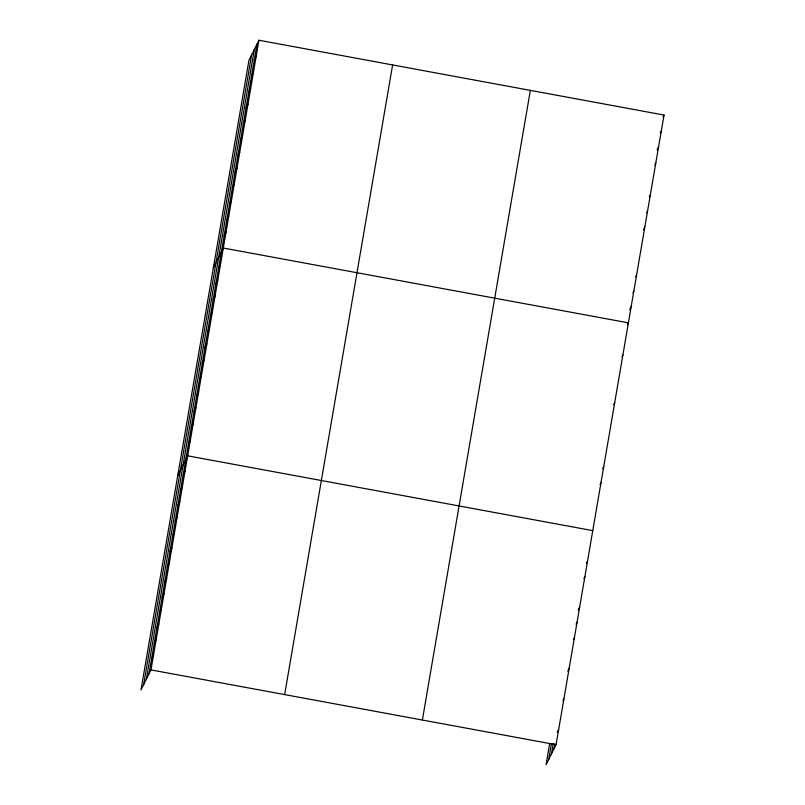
<?xml version="1.0" encoding="UTF-8"?>
<svg xmlns="http://www.w3.org/2000/svg" width="805" height="805" viewBox="0 0 805 805"><rect width="100%" height="100%" fill="white"/><g stroke="black" fill="none" stroke-linecap="round" stroke-linejoin="round"><path stroke-width="1.21" d="M143.632 684.612L251.603 54.951M146.379 679.118L254.34 49.457M149.036 673.795L257.006 44.134M258.938 40.25L248.946 60.284L140.976 689.945L150.968 669.911L258.938 40.25L664.024 115.055L556.054 744.716L546.062 764.75L549.694 743.579M284.648 694.594L392.619 64.933M422.373 720.032L530.344 90.371M548.718 759.417L551.345 744.132M551.455 753.923L553.277 743.337M554.122 748.6L554.927 743.89M254.259 60.113L256.191 56.229M251.522 76.093L253.454 72.219M248.775 92.082L250.717 88.198M246.038 108.061L247.97 104.187M243.301 124.051L245.233 120.166M240.554 140.03L242.496 136.156M237.817 156.019L239.749 152.135M235.08 171.998L237.012 168.124M232.333 187.988L234.265 184.104M229.596 203.967L231.528 200.083M226.849 219.946L228.791 216.072M224.112 235.935L226.044 232.051M213.315 268.075L223.307 248.041L628.393 322.845L627.427 324.787M218.628 267.904L220.57 264.02M215.891 283.883L217.823 280.009M213.154 299.873L215.086 295.988M210.407 315.852L212.339 311.978M207.67 331.841L209.602 327.957M204.923 347.82L206.865 343.936M202.186 363.8L204.118 359.926M199.449 379.789L201.381 375.905M196.702 395.768L198.644 391.894M193.965 411.758L195.897 407.873M191.228 427.737L193.16 423.863M188.481 443.726L190.413 439.842M177.684 475.856L187.676 455.831L592.762 530.636M183.117 475L185.049 471.116M180.501 490.285L182.433 486.411M177.875 505.58L179.807 501.706M175.259 520.875L177.191 516.991M172.632 536.17L174.564 532.286M170.006 551.455L171.948 547.581M167.39 566.75L169.322 562.866M164.763 582.045L166.695 578.161M162.147 597.33L164.079 593.456M159.521 612.625L161.453 608.741M156.894 627.92L158.837 624.036M154.278 643.205L156.21 639.331M151.652 658.5L153.584 654.616M663.058 116.997L664.024 115.055M660.311 132.976L661.277 131.044M657.091 149.931L658.54 147.023M654.827 164.945L655.803 163.002M649.353 196.913L650.319 194.971M646.606 212.892L647.572 210.96M643.386 229.848L644.835 226.94M635.648 276.829L636.614 274.897M632.901 292.819L633.877 290.877M629.681 309.774L631.13 306.856M621.943 356.756L622.909 354.814M613.722 404.704L614.688 402.762M602.754 468.641L603.72 466.699M600.017 484.62L600.983 482.678M586.553 563.158L587.519 561.216M583.927 578.443L584.893 576.511M578.201 609.999L579.65 607.091M576.058 624.318L577.024 622.386M573.442 639.613L574.408 637.671M567.716 671.169L569.165 668.261M562.947 700.783L563.923 698.841M557.221 732.339L558.67 729.431M150.968 669.911L556.054 744.716"/></g></svg>
